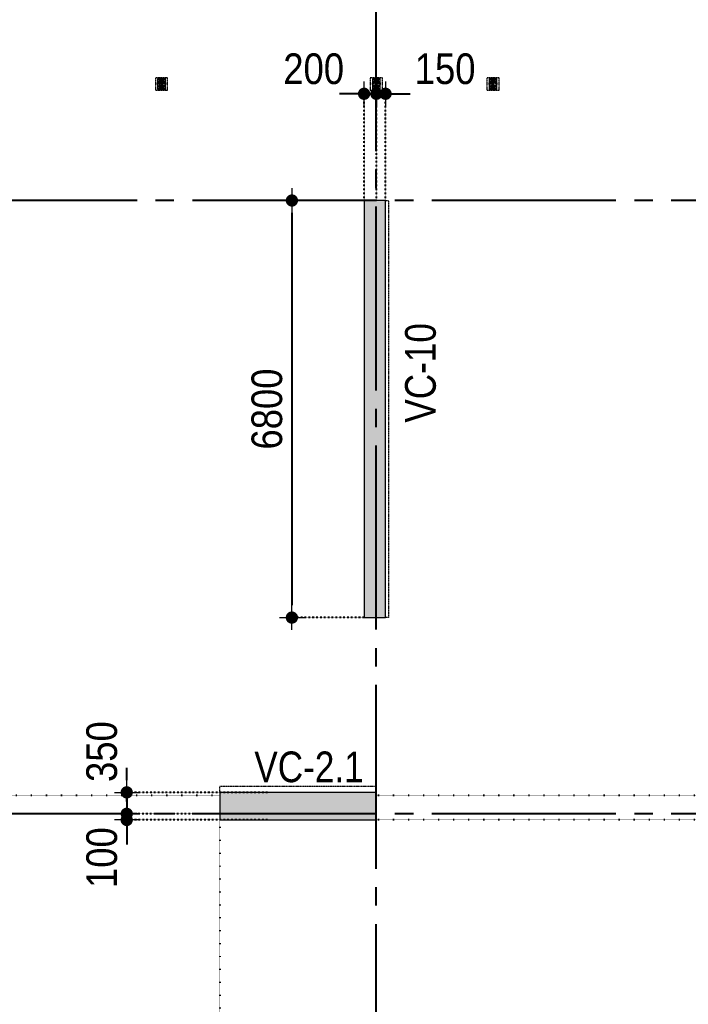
# Model space of a CAD drawing. Header units: millimetres. Extents: x -3973692 to -2843767, y 592734 to 838475.
# Drawn here: x -3467004 to -3456114, y 645725 to 661779 of the extents above; entities that cross this region are included whole.
import ezdxf
from ezdxf.enums import TextEntityAlignment as Align

# ---------------------------------------------------------------- set-up
doc = ezdxf.new("R2010")
doc.units = ezdxf.units.MM
doc.header["$MEASUREMENT"] = 0
doc.header["$PDMODE"] = 3
doc.header["$PDSIZE"] = -20
for name, pattern in [('CHG_XX_Cot_Tang 1$0$CENTER', [20.2, 12.7, -2.5, 2.5, -2.5]), ('CHG_XX_Cot_Tang 1$0$CENTER2', [28.575, 19.05, -3.175, 3.175, -3.175]), ('CHG_XX_Cot_Tang 1$0$MB_Luoi truc$0$HTT Hidden 21', [3, 2, -1]), ('CHG_XX_Luoi truc$0$MB_Luoi truc$0$Center101', [13, 10, -1, 1, -1]), ('DIVIDE2', [15.875, 6.35, -3.175, 0, -3.175, 0, -3.175]), ('DOT2', [0.125, 0, -0.125]), ('HIDDEN5', [2.8375, 1.25, -1.5875])]:
    doc.linetypes.add(name, pattern=pattern)
doc.layers.get('0').update_dxf_attribs({"lineweight": 9})
doc.layers.get('Defpoints').update_dxf_attribs({"color": 10, "lineweight": 0})
for name, color, linetype, lineweight in [("'S_General_Dim_1", 1, 'Continuous', 18), ("'S_General_Divide_3 Intermediate", 3, 'DIVIDE2', 40), ("CHG_XX_Cot_Tang 1$0$'S_Steel_Cont_2 Normal", 2, 'Continuous', 25), ("CHG_XX_Cot_Tang 1$0$'S_Steel_Cont_2 Normal_Plate", 150, 'Continuous', 15), ('CHG_XX_Cot_Tang 1$0$Cot thep', 51, 'Continuous', 15), ('CHG_XX_Cot_Tang 1$0$Net thay Tuong', 3, 'Continuous', 20), ('CHG_XX_Cot_Tang 1$0$NS-Pier', 150, 'Continuous', 9), ('CHG_XX_Cot_Tang 1$0$NS-Pier @ 1', 150, 'Continuous', 9), ('CHG_XX_Cot_Tang 1$0$NS-Pier @ 100', 150, 'Continuous', 9), ('CHG_XX_Cot_Tang 1$0$NS-Pier @ 150 VP1', 150, 'Continuous', 9), ('CHG_XX_Cot_Tang 1$0$NS-Pier @ 150 VP2', 150, 'Continuous', 9), ('CHG_XX_Cot_Tang 1$0$NS-Pier @ 150 VP3', 150, 'Continuous', 9), ('CHG_XX_Cot_Tang 1$0$NS-Pier @ 150 VP4', 150, 'Continuous', 9), ('CHG_XX_Cot_Tang 1$0$NS-Pier @ 150 VP5', 150, 'Continuous', 9), ('CHG_XX_Cot_Tang 1$0$NS-Pier @ 150 VP6', 150, 'Continuous', 9), ('CHG_XX_Cot_Tang 1$0$NS-Pier @ 150 VP7', 150, 'Continuous', 9), ('CHG_XX_Cot_Tang 1$0$NS-Pier @ 150 VP8', 150, 'Continuous', 9), ('CHG_XX_Cot_Tang 1$0$NS-Pier @ 150 VP9', 150, 'Continuous', 9), ('CHG_XX_Cot_Tang 1$0$NS-Pier @ 150 VPModel', 150, 'Continuous', 9), ('CHG_XX_Cot_Tang 1$0$NS-Pier @ 200 VP11', 150, 'Continuous', 9), ('CHG_XX_Cot_Tang 1$0$NS-Pier @ 200 VP12', 150, 'Continuous', 9), ('CHG_XX_Cot_Tang 1$0$NS-Pier @ 200 VP13', 150, 'Continuous', 9), ('CHG_XX_Cot_Tang 1$0$NS-Pier @ 200 VP14', 150, 'Continuous', 9), ('CHG_XX_Cot_Tang 1$0$NS-Pier @ 200 VP15', 150, 'Continuous', 9), ('CHG_XX_Cot_Tang 1$0$NS-Pier @ 200 VP16', 150, 'Continuous', 9), ('CHG_XX_Cot_Tang 1$0$NS-Pier @ 200 VP17', 150, 'Continuous', 9), ('CHG_XX_Cot_Tang 1$0$NS-Pier @ 200 VP18', 150, 'Continuous', 9), ('CHG_XX_Cot_Tang 1$0$NS-Pier @ 200 VP19', 150, 'Continuous', 9), ('CHG_XX_Cot_Tang 1$0$NS-Pier @ 200 VP21', 150, 'Continuous', 9), ('CHG_XX_Cot_Tang 1$0$NS-Pier @ 200 VP22', 150, 'Continuous', 9), ('CHG_XX_Cot_Tang 1$0$NS-Pier @ 200 VP23', 150, 'Continuous', 9), ('CHG_XX_Cot_Tang 1$0$NS-Pier @ 200 VP24', 150, 'Continuous', 9), ('CHG_XX_Cot_Tang 1$0$NS-Pier @ 200 VP25', 150, 'Continuous', 9), ('CHG_XX_Cot_Tang 1$0$NS-Pier @ 200 VP26', 150, 'Continuous', 9), ('CHG_XX_Cot_Tang 1$0$NS-Pier @ 200 VP27', 150, 'Continuous', 9), ('CHG_XX_Cot_Tang 1$0$NS-Pier @ 200 VP28', 150, 'Continuous', 9), ('CHG_XX_Cot_Tang 1$0$NS-Pier @ 200 VP30', 150, 'Continuous', 9), ('CHG_XX_Cot_Tang 1$0$NS-Pier @ 200 VP31', 150, 'Continuous', 9), ('CHG_XX_Cot_Tang 1$0$NS-Pier @ 200 VP32', 150, 'Continuous', 9), ('CHG_XX_Cot_Tang 1$0$NS-Pier @ 200 VP33', 150, 'Continuous', 9), ('CHG_XX_Cot_Tang 1$0$NS-Pier @ 200 VP34', 150, 'Continuous', 9), ('CHG_XX_Cot_Tang 1$0$NS-Pier @ 200 VP35', 150, 'Continuous', 9), ('CHG_XX_Cot_Tang 1$0$NS-Pier @ 200 VP36', 150, 'Continuous', 9), ('CHG_XX_Cot_Tang 1$0$NS-Pier @ 200 VP37', 150, 'Continuous', 9), ('CHG_XX_Cot_Tang 1$0$NS-Pier @ 200 VPModel', 150, 'Continuous', 9), ('CHG_XX_Cot_Tang 1$0$NS-Pier @ 350 VP10', 150, 'Continuous', 9), ('CHG_XX_Cot_Tang 1$0$NS-Pier @ 350 VP20', 150, 'Continuous', 9), ('CHG_XX_Cot_Tang 1$0$NS-Pier @ 350 VP29', 150, 'Continuous', 9), ('CHG_XX_Cot_Tang 1$0$NS-Pier @ 350 VPModel', 150, 'Continuous', 9), ('TEXT', 7, 'Continuous', 15)]:
    doc.layers.add(name, color=color, linetype=linetype, lineweight=lineweight)
for name, color, linetype in [("CHG_XX_Cot_Tang 1$0$'S_Concrete_Center_1", 8, 'CHG_XX_Cot_Tang 1$0$CENTER2'), ("CHG_XX_Cot_Tang 1$0$'S_Steel_ Bold", 8, 'Continuous'), ('CHG_XX_Cot_Tang 1$0$mb_cot tang 1-3$0$Concrete Line', 6, 'Continuous'), ('CHG_XX_Luoi truc$0$Grid', 34, 'Continuous'), ('CHG_XX_Luoi truc$0$Grid Line', 251, 'CHG_XX_Luoi truc$0$MB_Luoi truc$0$Center101'), ('dim', 1, 'Continuous')]:
    doc.layers.add(name, color=color, linetype=linetype)
doc.styles.add('arial', font='arial.ttf', dxfattribs={"width": 0.85})
doc.styles.add('CHG_XX_Luoi truc$0$MB_Luoi truc$0$Grid A-F$0$VNI-HelveCB', font='')
doc.styles.add('TTP-HelCon', font='')
doc.styles.get('CHG_XX_Luoi truc$0$MB_Luoi truc$0$Grid A-F$0$VNI-HelveCB').set_extended_font_data('VNI-Helve-Condense', bold=True)
doc.styles.get('TTP-HelCon').set_extended_font_data('VNI-Helve-Condense')
doc.dimstyles.new('200', dxfattribs={"dimscale": 200, "dimtxt": 2.5, "dimasz": 1, "dimexe": 0, "dimexo": 0, "dimgap": 0.75, "dimtad": 1, "dimdec": 0, "dimrnd": 10, "dimzin": 9, "dimdsep": 46, "dimtxsty": 'arial', "dimblk1": 'DIMDOT', "dimblk2": 'DIMDOT', "dimsah": 1, "dimcen": 2, "dimdle": 3, "dimclre": 8, "dimclrt": 2, "dimadec": 0, "dimazin": 0, "dimtfac": 1, "dimtdec": 0, "dimtix": 1, "dimtmove": 2, "dimatfit": 3, "dimldrblk": 'DIMPIJL', "dimfxl": 1, "dimtvp": 1.8, "dimtolj": 1, "dimtzin": 0, "dimarcsym": 0})

# ---------------------------------------------------------------- blocks, each defined once
blk = doc.blocks.new('CHG_XX_Cot_Tang 1$0$300x6800')
at = {"layer": 'CHG_XX_Cot_Tang 1$0$NS-Pier', "true_color": 0xf26722}
h = blk.add_hatch(color=30, dxfattribs=at)
h.dxf.hatch_style = 1
h.paths.add_polyline_path([(350, 0), (0, 0), (0, -6800), (350, -6800)])
at = {"layer": 'CHG_XX_Cot_Tang 1$0$NS-Pier'}
blk.add_lwpolyline([(350, 0), (0, 0), (0, -6800), (350, -6800)], close=True, dxfattribs=at)
at = {"layer": 'CHG_XX_Cot_Tang 1$0$NS-Pier', "color": 9, "linetype": 'CHG_XX_Cot_Tang 1$0$MB_Luoi truc$0$HTT Hidden 21'}
blk.add_lwpolyline([(350, 0), (400, 0), (400, -6800), (350, -6800)], dxfattribs=at)
blk = doc.blocks.new('*U2973')
at = {"layer": "CHG_XX_Cot_Tang 1$0$'S_Steel_ Bold", "linetype": 'CHG_XX_Cot_Tang 1$0$CENTER', "ltscale": 0.05}
for p, q in [((-13, 0), (13, 0)), ((0, 13), (0, -13))]:
    blk.add_line(p, q, dxfattribs=at)
at = {"layer": "CHG_XX_Cot_Tang 1$0$'S_Steel_ Bold", "color": 1}
blk.add_circle((0, 0), 7, dxfattribs=at)
blk = doc.blocks.new('CHG_XX_Cot_Tang 1$0$A$C42BB3C5E')
at = {"color": 8, "linetype": 'CHG_XX_Cot_Tang 1$0$MB_Luoi truc$0$HTT Hidden 21'}
blk.add_lwpolyline([(-75, -113), (125, -113), (125, 87), (-75, 87)], close=True, dxfattribs=at)
at = {"layer": "CHG_XX_Cot_Tang 1$0$'S_Concrete_Center_1"}
for p, q in [((25, 63), (25, -88)), ((125, -13), (-83, -13))]:
    blk.add_line(p, q, dxfattribs=at)
at = {"layer": "CHG_XX_Cot_Tang 1$0$'S_Steel_Cont_2 Normal"}
blk.add_lwpolyline([(-37, -15, 0.414214), (-43, -21), (-43, -50), (-50, -50), (-50, 25), (-43, 25), (-43, -4, 0.414214), (-37, -10), (87, -10, 0.414214), (93, -4), (93, 25), (100, 25), (100, -50), (93, -50), (93, -21, 0.414214), (87, -15)], format="xyb", close=True, dxfattribs=at)
at = {"layer": "CHG_XX_Cot_Tang 1$0$'S_Steel_Cont_2 Normal_Plate"}
blk.add_lwpolyline([(115, 45), (115, -70), (-65, -70), (-65, 45)], close=True, dxfattribs=at)
at = {"layer": "CHG_XX_Cot_Tang 1$0$'S_Steel_ Bold"}
for p in [(-10, 20), (60, 20)]:
    blk.add_blockref('*U2973', p, dxfattribs=at)
at = {"layer": "CHG_XX_Cot_Tang 1$0$'S_Steel_ Bold", "xscale": -1, "rotation": 180}
for p in [(-10, -45), (60, -45)]:
    blk.add_blockref('*U2973', p, dxfattribs=at)
blk = doc.blocks.new('CHG_XX_Cot_Tang 1$0$net pergola')
at = {"layer": 'CHG_XX_Cot_Tang 1$0$Net thay Tuong', "rotation": 270}
for p in [(49395, -725), (52894, -725), (54795, -725)]:
    blk.add_blockref('CHG_XX_Cot_Tang 1$0$A$C42BB3C5E', p, dxfattribs=at)
blk = doc.blocks.new('*U3262')
at = {"layer": 'CHG_XX_Cot_Tang 1$0$NS-Pier @ 1'}
h = blk.add_hatch(color=256, dxfattribs=at)
h.dxf.hatch_style = 1
h.paths.add_polyline_path([(0, 0), (-450, 0), (-450, -2550), (0, -2550)])
at = {"layer": 'CHG_XX_Cot_Tang 1$0$NS-Pier @ 100'}
h = blk.add_hatch(color=256, dxfattribs=at)
h.dxf.hatch_style = 1
h.paths.add_polyline_path([(0, 0), (-450, 0), (-450, -2550), (0, -2550)])
at = {"layer": 'CHG_XX_Cot_Tang 1$0$NS-Pier @ 150 VP1'}
h = blk.add_hatch(color=256, dxfattribs=at)
h.dxf.hatch_style = 1
h.paths.add_polyline_path([(0, 0), (-450, 0), (-450, -2550), (0, -2550)])
at = {"layer": 'CHG_XX_Cot_Tang 1$0$NS-Pier @ 150 VP2'}
h = blk.add_hatch(color=256, dxfattribs=at)
h.dxf.hatch_style = 1
h.paths.add_polyline_path([(0, 0), (-450, 0), (-450, -2550), (0, -2550)])
at = {"layer": 'CHG_XX_Cot_Tang 1$0$NS-Pier @ 150 VP3'}
h = blk.add_hatch(color=256, dxfattribs=at)
h.dxf.hatch_style = 1
h.paths.add_polyline_path([(0, 0), (-450, 0), (-450, -2550), (0, -2550)])
at = {"layer": 'CHG_XX_Cot_Tang 1$0$NS-Pier @ 150 VP4'}
h = blk.add_hatch(color=256, dxfattribs=at)
h.dxf.hatch_style = 1
h.paths.add_polyline_path([(0, 0), (-450, 0), (-450, -2550), (0, -2550)])
at = {"layer": 'CHG_XX_Cot_Tang 1$0$NS-Pier @ 150 VP5'}
h = blk.add_hatch(color=256, dxfattribs=at)
h.dxf.hatch_style = 1
h.paths.add_polyline_path([(0, 0), (-450, 0), (-450, -2550), (0, -2550)])
at = {"layer": 'CHG_XX_Cot_Tang 1$0$NS-Pier @ 150 VP6'}
h = blk.add_hatch(color=256, dxfattribs=at)
h.dxf.hatch_style = 1
h.paths.add_polyline_path([(0, 0), (-450, 0), (-450, -2550), (0, -2550)])
at = {"layer": 'CHG_XX_Cot_Tang 1$0$NS-Pier @ 150 VP7'}
h = blk.add_hatch(color=256, dxfattribs=at)
h.dxf.hatch_style = 1
h.paths.add_polyline_path([(0, 0), (-450, 0), (-450, -2550), (0, -2550)])
at = {"layer": 'CHG_XX_Cot_Tang 1$0$NS-Pier @ 150 VP8'}
h = blk.add_hatch(color=256, dxfattribs=at)
h.dxf.hatch_style = 1
h.paths.add_polyline_path([(0, 0), (-450, 0), (-450, -2550), (0, -2550)])
at = {"layer": 'CHG_XX_Cot_Tang 1$0$NS-Pier @ 150 VP9'}
h = blk.add_hatch(color=256, dxfattribs=at)
h.dxf.hatch_style = 1
h.paths.add_polyline_path([(0, 0), (-450, 0), (-450, -2550), (0, -2550)])
at = {"layer": 'CHG_XX_Cot_Tang 1$0$NS-Pier @ 150 VPModel'}
h = blk.add_hatch(color=256, dxfattribs=at)
h.dxf.hatch_style = 1
h.paths.add_polyline_path([(0, 0), (-450, 0), (-450, -2550), (0, -2550)])
at = {"layer": 'CHG_XX_Cot_Tang 1$0$NS-Pier @ 200 VP11'}
h = blk.add_hatch(color=256, dxfattribs=at)
h.dxf.hatch_style = 1
h.paths.add_polyline_path([(0, 0), (-450, 0), (-450, -2550), (0, -2550)])
at = {"layer": 'CHG_XX_Cot_Tang 1$0$NS-Pier @ 200 VP12'}
h = blk.add_hatch(color=256, dxfattribs=at)
h.dxf.hatch_style = 1
h.paths.add_polyline_path([(0, 0), (-450, 0), (-450, -2550), (0, -2550)])
at = {"layer": 'CHG_XX_Cot_Tang 1$0$NS-Pier @ 200 VP13'}
h = blk.add_hatch(color=256, dxfattribs=at)
h.dxf.hatch_style = 1
h.paths.add_polyline_path([(0, 0), (-450, 0), (-450, -2550), (0, -2550)])
at = {"layer": 'CHG_XX_Cot_Tang 1$0$NS-Pier @ 200 VP14'}
h = blk.add_hatch(color=256, dxfattribs=at)
h.dxf.hatch_style = 1
h.paths.add_polyline_path([(0, 0), (-450, 0), (-450, -2550), (0, -2550)])
at = {"layer": 'CHG_XX_Cot_Tang 1$0$NS-Pier @ 200 VP15'}
h = blk.add_hatch(color=256, dxfattribs=at)
h.dxf.hatch_style = 1
h.paths.add_polyline_path([(0, 0), (-450, 0), (-450, -2550), (0, -2550)])
at = {"layer": 'CHG_XX_Cot_Tang 1$0$NS-Pier @ 200 VP16'}
h = blk.add_hatch(color=256, dxfattribs=at)
h.dxf.hatch_style = 1
h.paths.add_polyline_path([(0, 0), (-450, 0), (-450, -2550), (0, -2550)])
at = {"layer": 'CHG_XX_Cot_Tang 1$0$NS-Pier @ 200 VP17'}
h = blk.add_hatch(color=256, dxfattribs=at)
h.dxf.hatch_style = 1
h.paths.add_polyline_path([(0, 0), (-450, 0), (-450, -2550), (0, -2550)])
at = {"layer": 'CHG_XX_Cot_Tang 1$0$NS-Pier @ 200 VP18'}
h = blk.add_hatch(color=256, dxfattribs=at)
h.dxf.hatch_style = 1
h.paths.add_polyline_path([(0, 0), (-450, 0), (-450, -2550), (0, -2550)])
at = {"layer": 'CHG_XX_Cot_Tang 1$0$NS-Pier @ 200 VP19'}
h = blk.add_hatch(color=256, dxfattribs=at)
h.dxf.hatch_style = 1
h.paths.add_polyline_path([(0, 0), (-450, 0), (-450, -2550), (0, -2550)])
at = {"layer": 'CHG_XX_Cot_Tang 1$0$NS-Pier @ 200 VP21'}
h = blk.add_hatch(color=256, dxfattribs=at)
h.dxf.hatch_style = 1
h.paths.add_polyline_path([(0, 0), (-450, 0), (-450, -2550), (0, -2550)])
at = {"layer": 'CHG_XX_Cot_Tang 1$0$NS-Pier @ 200 VP22'}
h = blk.add_hatch(color=256, dxfattribs=at)
h.dxf.hatch_style = 1
h.paths.add_polyline_path([(0, 0), (-450, 0), (-450, -2550), (0, -2550)])
at = {"layer": 'CHG_XX_Cot_Tang 1$0$NS-Pier @ 200 VP23'}
h = blk.add_hatch(color=256, dxfattribs=at)
h.dxf.hatch_style = 1
h.paths.add_polyline_path([(0, 0), (-450, 0), (-450, -2550), (0, -2550)])
at = {"layer": 'CHG_XX_Cot_Tang 1$0$NS-Pier @ 200 VP24'}
h = blk.add_hatch(color=256, dxfattribs=at)
h.dxf.hatch_style = 1
h.paths.add_polyline_path([(0, 0), (-450, 0), (-450, -2550), (0, -2550)])
at = {"layer": 'CHG_XX_Cot_Tang 1$0$NS-Pier @ 200 VP25'}
h = blk.add_hatch(color=256, dxfattribs=at)
h.dxf.hatch_style = 1
h.paths.add_polyline_path([(0, 0), (-450, 0), (-450, -2550), (0, -2550)])
at = {"layer": 'CHG_XX_Cot_Tang 1$0$NS-Pier @ 200 VP26'}
h = blk.add_hatch(color=256, dxfattribs=at)
h.dxf.hatch_style = 1
h.paths.add_polyline_path([(0, 0), (-450, 0), (-450, -2550), (0, -2550)])
at = {"layer": 'CHG_XX_Cot_Tang 1$0$NS-Pier @ 200 VP27'}
h = blk.add_hatch(color=256, dxfattribs=at)
h.dxf.hatch_style = 1
h.paths.add_polyline_path([(0, 0), (-450, 0), (-450, -2550), (0, -2550)])
at = {"layer": 'CHG_XX_Cot_Tang 1$0$NS-Pier @ 200 VP28'}
h = blk.add_hatch(color=256, dxfattribs=at)
h.dxf.hatch_style = 1
h.paths.add_polyline_path([(0, 0), (-450, 0), (-450, -2550), (0, -2550)])
at = {"layer": 'CHG_XX_Cot_Tang 1$0$NS-Pier @ 200 VP30'}
h = blk.add_hatch(color=256, dxfattribs=at)
h.dxf.hatch_style = 1
h.paths.add_polyline_path([(0, 0), (-450, 0), (-450, -2550), (0, -2550)])
at = {"layer": 'CHG_XX_Cot_Tang 1$0$NS-Pier @ 200 VP31'}
h = blk.add_hatch(color=256, dxfattribs=at)
h.dxf.hatch_style = 1
h.paths.add_polyline_path([(0, 0), (-450, 0), (-450, -2550), (0, -2550)])
at = {"layer": 'CHG_XX_Cot_Tang 1$0$NS-Pier @ 200 VP32'}
h = blk.add_hatch(color=256, dxfattribs=at)
h.dxf.hatch_style = 1
h.paths.add_polyline_path([(0, 0), (-450, 0), (-450, -2550), (0, -2550)])
at = {"layer": 'CHG_XX_Cot_Tang 1$0$NS-Pier @ 200 VP33'}
h = blk.add_hatch(color=256, dxfattribs=at)
h.dxf.hatch_style = 1
h.paths.add_polyline_path([(0, 0), (-450, 0), (-450, -2550), (0, -2550)])
at = {"layer": 'CHG_XX_Cot_Tang 1$0$NS-Pier @ 200 VP34'}
h = blk.add_hatch(color=256, dxfattribs=at)
h.dxf.hatch_style = 1
h.paths.add_polyline_path([(0, 0), (-450, 0), (-450, -2550), (0, -2550)])
at = {"layer": 'CHG_XX_Cot_Tang 1$0$NS-Pier @ 200 VP35'}
h = blk.add_hatch(color=256, dxfattribs=at)
h.dxf.hatch_style = 1
h.paths.add_polyline_path([(0, 0), (-450, 0), (-450, -2550), (0, -2550)])
at = {"layer": 'CHG_XX_Cot_Tang 1$0$NS-Pier @ 200 VP36'}
h = blk.add_hatch(color=256, dxfattribs=at)
h.dxf.hatch_style = 1
h.paths.add_polyline_path([(0, 0), (-450, 0), (-450, -2550), (0, -2550)])
at = {"layer": 'CHG_XX_Cot_Tang 1$0$NS-Pier @ 200 VP37'}
h = blk.add_hatch(color=256, dxfattribs=at)
h.dxf.hatch_style = 1
h.paths.add_polyline_path([(0, 0), (-450, 0), (-450, -2550), (0, -2550)])
at = {"layer": 'CHG_XX_Cot_Tang 1$0$NS-Pier @ 200 VPModel'}
h = blk.add_hatch(color=256, dxfattribs=at)
h.dxf.hatch_style = 1
h.paths.add_polyline_path([(0, 0), (-450, 0), (-450, -2550), (0, -2550)])
at = {"layer": 'CHG_XX_Cot_Tang 1$0$NS-Pier @ 350 VP10'}
h = blk.add_hatch(color=256, dxfattribs=at)
h.dxf.hatch_style = 1
h.paths.add_polyline_path([(0, 0), (-450, 0), (-450, -2550), (0, -2550)])
at = {"layer": 'CHG_XX_Cot_Tang 1$0$NS-Pier @ 350 VP20'}
h = blk.add_hatch(color=256, dxfattribs=at)
h.dxf.hatch_style = 1
h.paths.add_polyline_path([(0, 0), (-450, 0), (-450, -2550), (0, -2550)])
at = {"layer": 'CHG_XX_Cot_Tang 1$0$NS-Pier @ 350 VP29'}
h = blk.add_hatch(color=256, dxfattribs=at)
h.dxf.hatch_style = 1
h.paths.add_polyline_path([(0, 0), (-450, 0), (-450, -2550), (0, -2550)])
at = {"layer": 'CHG_XX_Cot_Tang 1$0$NS-Pier @ 350 VPModel'}
h = blk.add_hatch(color=256, dxfattribs=at)
h.dxf.hatch_style = 1
h.paths.add_polyline_path([(0, 0), (-450, 0), (-450, -2550), (0, -2550)])
blk = doc.blocks.new('CHG_XX_Cot_Tang 1$0$C550x2550')
at = {"layer": 'CHG_XX_Cot_Tang 1$0$NS-Pier', "color": 9, "linetype": 'CHG_XX_Cot_Tang 1$0$MB_Luoi truc$0$HTT Hidden 21'}
blk.add_lwpolyline([(-450, 0), (-550, 0), (-550, -2550), (-450, -2550)], dxfattribs=at)
at = {"layer": 'CHG_XX_Cot_Tang 1$0$NS-Pier'}
blk.add_lwpolyline([(0, -2550), (-450, -2550), (-450, 0), (0, 0)], close=True, dxfattribs=at)
blk.add_blockref('*U3262', (0, 0), dxfattribs=at)
blk = doc.blocks.new('*U2841')
at = {"layer": 'CHG_XX_Luoi truc$0$Grid Line'}
blk.add_line((0, 0), (0, 608), dxfattribs=at)
at = {"layer": 'CHG_XX_Luoi truc$0$Grid', "lineweight": -2, "style": 'CHG_XX_Luoi truc$0$MB_Luoi truc$0$Grid A-F$0$VNI-HelveCB'}
for tag, p in [('GRIDSUB', (0, 617)), ('GRID', (0, -9))]:
    blk.add_attdef(tag, text='', height=5, dxfattribs=at).set_placement(p, align=Align.MIDDLE)
blk = doc.blocks.new('*U2843')
at = {"layer": 'CHG_XX_Luoi truc$0$Grid Line'}
blk.add_line((0, 0), (0, 438), dxfattribs=at)
at = {"layer": 'CHG_XX_Luoi truc$0$Grid', "lineweight": -2, "style": 'CHG_XX_Luoi truc$0$MB_Luoi truc$0$Grid A-F$0$VNI-HelveCB'}
for tag, p in [('GRIDSUB', (0, 447)), ('GRID', (0, -9))]:
    blk.add_attdef(tag, text='', height=5, dxfattribs=at).set_placement(p, align=Align.MIDDLE)
blk = doc.blocks.new('CHG_XX_Luoi truc')
at = {"layer": 'CHG_XX_Luoi truc$0$Grid', "xscale": 300, "yscale": 300, "zscale": 300}
blk.add_blockref('*U2841', (87300, -12747), dxfattribs=at)
at = {"layer": 'CHG_XX_Luoi truc$0$Grid', "xscale": 300.0000000000013, "yscale": 300.0000000000013, "zscale": 300.0000000000013, "rotation": 90}
for p in [(110703, 48850), (110703, 38850)]:
    blk.add_blockref('*U2843', p, dxfattribs=at)
blk = doc.blocks.new('CHG_XX_Cot_Tang 1')
at = {"layer": 'CHG_XX_Cot_Tang 1$0$Cot thep'}
blk.add_blockref('CHG_XX_Cot_Tang 1$0$net pergola', (34418.2, 51500), dxfattribs=at)
at = {"layer": 'CHG_XX_Cot_Tang 1$0$mb_cot tang 1-3$0$Concrete Line'}
blk.add_blockref('CHG_XX_Cot_Tang 1$0$300x6800', (87100, 48850), dxfattribs=at)
at = {"layer": 'CHG_XX_Cot_Tang 1$0$NS-Pier'}
blk.add_blockref('CHG_XX_Luoi truc', (0, 0), dxfattribs=at)
at = {"layer": 'Defpoints', "color": 8, "linetype": 'CHG_XX_Cot_Tang 1$0$MB_Luoi truc$0$HTT Hidden 21', "xscale": -1, "rotation": 90}
blk.add_blockref('CHG_XX_Cot_Tang 1$0$C550x2550', (84750, 38750), dxfattribs=at)
blk = doc.blocks.new('DIMDOT')
for p, q in [((0, -1), (0, 1)), ((1, 0), (-1, 0))]:
    blk.add_line(p, q)
at = {"const_width": 0.5}
blk.add_lwpolyline([(-0.25, 0, 1), (0.25, 0, 1)], format="xyb", close=True, dxfattribs=at)
blk = doc.blocks.new('*D259')
at = {"layer": "'S_General_Dim_1", "color": 0, "lineweight": -2, "transparency": 16777216}
for p, q in [((-3461595, 660571), (-3461795, 660571)), ((-3461395, 660571), (-3461195, 660571)), ((-3460995, 660571), (-3460795, 660571))]:
    blk.add_line(p, q, dxfattribs=at)
at = {"layer": "'S_General_Dim_1", "color": 8, "linetype": 'HIDDEN5', "lineweight": -2, "transparency": 16777216}
for p, q in [((-3461395, 658831), (-3461395, 660571)), ((-3461195, 658831), (-3461195, 660571))]:
    blk.add_line(p, q, dxfattribs=at)
at = {"layer": 'Defpoints', "color": 0, "transparency": 16777216}
for p in [(-3461195, 660571), (-3461395, 658831), (-3461195, 658831)]:
    blk.add_point(p, dxfattribs=at)
at = {"layer": "'S_General_Dim_1", "color": 0, "lineweight": -2, "transparency": 16777216, "xscale": 200, "yscale": 200, "zscale": 200}
blk.add_blockref('DIMDOT', (-3461395, 660571), dxfattribs=at)
at = {"layer": "'S_General_Dim_1", "color": 0, "lineweight": -2, "transparency": 16777216, "xscale": 200, "yscale": 200, "zscale": 200, "rotation": 180}
blk.add_blockref('DIMDOT', (-3461195, 660571), dxfattribs=at)
at = {"layer": "'S_General_Dim_1", "color": 2, "transparency": 16777216, "insert": (-3462216, 660976), "char_height": 500, "attachment_point": 5, "style": 'arial'}
blk.add_mtext('\\A1;200', dxfattribs=at)
blk = doc.blocks.new('DIMPIJL')
at = {"linetype": 'ByBlock'}
blk.add_solid([(-2.5, 0.417), (-2.5, -0.417), (0, 0)], dxfattribs=at)
blk = doc.blocks.new('*D260')
at = {"layer": "'S_General_Dim_1", "color": 0, "lineweight": -2, "transparency": 16777216}
for p, q in [((-3461395, 660571), (-3461595, 660571)), ((-3461195, 660571), (-3461045, 660571)), ((-3460845, 660571), (-3460645, 660571))]:
    blk.add_line(p, q, dxfattribs=at)
at = {"layer": "'S_General_Dim_1", "color": 8, "linetype": 'HIDDEN5', "lineweight": -2, "transparency": 16777216}
for p, q in [((-3461195, 658831), (-3461195, 660571)), ((-3461045, 658831), (-3461045, 660571))]:
    blk.add_line(p, q, dxfattribs=at)
at = {"layer": 'Defpoints', "color": 0, "transparency": 16777216}
for p in [(-3461045, 660571), (-3461195, 658831), (-3461045, 658831)]:
    blk.add_point(p, dxfattribs=at)
at = {"layer": "'S_General_Dim_1", "color": 0, "lineweight": -2, "transparency": 16777216, "xscale": 200, "yscale": 200, "zscale": 200}
blk.add_blockref('DIMDOT', (-3461195, 660571), dxfattribs=at)
at = {"layer": "'S_General_Dim_1", "color": 0, "lineweight": -2, "transparency": 16777216, "xscale": 200, "yscale": 200, "zscale": 200, "rotation": 180}
blk.add_blockref('DIMDOT', (-3461045, 660571), dxfattribs=at)
at = {"layer": "'S_General_Dim_1", "color": 2, "transparency": 16777216, "insert": (-3460075, 660976), "char_height": 500, "attachment_point": 5, "style": 'arial'}
blk.add_mtext('\\A1;150', dxfattribs=at)
blk = doc.blocks.new('*D261')
at = {"layer": "'S_General_Dim_1", "color": 8, "linetype": 'HIDDEN5', "lineweight": -2, "transparency": 16777216}
for p, q in [((-3461395, 658831), (-3462571, 658831)), ((-3461395, 652031), (-3462571, 652031))]:
    blk.add_line(p, q, dxfattribs=at)
at = {"layer": "'S_General_Dim_1", "color": 0, "lineweight": -2, "transparency": 16777216}
blk.add_line((-3462571, 658631), (-3462571, 652231), dxfattribs=at)
at = {"layer": 'Defpoints', "color": 0, "transparency": 16777216}
for p in [(-3461395, 658831), (-3462571, 652031), (-3461395, 652031)]:
    blk.add_point(p, dxfattribs=at)
at = {"layer": "'S_General_Dim_1", "color": 0, "lineweight": -2, "transparency": 16777216, "xscale": 200, "yscale": 200, "zscale": 200}
for p, rotation in [((-3462571, 658831), 90), ((-3462571, 652031), 270)]:
    blk.add_blockref('DIMDOT', p, dxfattribs=dict(at, rotation=rotation))
at = {"layer": "'S_General_Dim_1", "color": 2, "transparency": 16777216, "insert": (-3462976, 655431), "char_height": 500, "attachment_point": 5, "rotation": 90, "style": 'arial'}
blk.add_mtext('\\A1;6800', dxfattribs=at)
blk = doc.blocks.new('c')
at = {"layer": 'TEXT', "color": 3, "style": 'TTP-HelCon'}
blk.add_text('VC-10', height=500, rotation=90, dxfattribs=at).set_placement((-11282, 45228))
blk.add_text('VC-2.1', height=500, dxfattribs=at).set_placement((-14238, 39366))
blk = doc.blocks.new('*D2669')
at = {"layer": "'S_General_Dim_1", "color": 0, "lineweight": -2, "transparency": 16777216}
for p, q in [((-3465261, 649031), (-3465261, 649231)), ((-3465261, 648831), (-3465261, 648731)), ((-3465261, 648531), (-3465261, 648331))]:
    blk.add_line(p, q, dxfattribs=at)
at = {"layer": "'S_General_Dim_1", "color": 8, "linetype": 'HIDDEN5', "lineweight": -2, "transparency": 16777216}
for p, q in [((-3463747, 648831), (-3465261, 648831)), ((-3462947, 648731), (-3465261, 648731))]:
    blk.add_line(p, q, dxfattribs=at)
at = {"layer": 'Defpoints', "color": 0, "transparency": 16777216}
for p in [(-3463747, 648831), (-3465261, 648731), (-3462947, 648731)]:
    blk.add_point(p, dxfattribs=at)
at = {"layer": "'S_General_Dim_1", "color": 0, "lineweight": -2, "transparency": 16777216, "xscale": 200, "yscale": 200, "zscale": 200}
for p, rotation in [((-3465261, 648831), 270), ((-3465261, 648731), 90)]:
    blk.add_blockref('DIMDOT', p, dxfattribs=dict(at, rotation=rotation))
at = {"layer": "'S_General_Dim_1", "color": 2, "transparency": 16777216, "insert": (-3465666, 648117), "char_height": 500, "attachment_point": 5, "rotation": 90, "style": 'arial'}
blk.add_mtext('\\A1;100', dxfattribs=at)
blk = doc.blocks.new('*D2670')
at = {"layer": "'S_General_Dim_1", "color": 0, "lineweight": -2, "transparency": 16777216}
for p, q in [((-3465261, 649381), (-3465261, 649581)), ((-3465261, 649181), (-3465261, 648831)), ((-3465261, 648631), (-3465261, 648431))]:
    blk.add_line(p, q, dxfattribs=at)
at = {"layer": "'S_General_Dim_1", "color": 8, "linetype": 'HIDDEN5', "lineweight": -2, "transparency": 16777216}
for p, q in [((-3462947, 649181), (-3465261, 649181)), ((-3463747, 648831), (-3465261, 648831))]:
    blk.add_line(p, q, dxfattribs=at)
at = {"layer": 'Defpoints', "color": 0, "transparency": 16777216}
for p in [(-3462947, 649181), (-3465261, 648831), (-3463747, 648831)]:
    blk.add_point(p, dxfattribs=at)
at = {"layer": "'S_General_Dim_1", "color": 0, "lineweight": -2, "transparency": 16777216, "xscale": 200, "yscale": 200, "zscale": 200}
for p, rotation in [((-3465261, 649181), 270), ((-3465261, 648831), 90)]:
    blk.add_blockref('DIMDOT', p, dxfattribs=dict(at, rotation=rotation))
at = {"layer": "'S_General_Dim_1", "color": 2, "transparency": 16777216, "insert": (-3465666, 649846), "char_height": 500, "attachment_point": 5, "rotation": 90, "style": 'arial'}
blk.add_mtext('\\A1;350', dxfattribs=at)

msp = doc.modelspace()

# ---------------------------------------------------------------- linework, layer by layer
at = {"layer": 'dim', "linetype": 'DOT2', "ltscale": 10}
for p, q in [((-3463745.2, 649131), (-3473445.2, 649131)), ((-3451495.2, 649131), (-3461195.2, 649131)), ((-3463745.2, 648781), (-3463745.2, 633331)), ((-3451495.2, 648731), (-3461195.2, 648731))]:
    msp.add_line(p, q, dxfattribs=at)

# ---------------------------------------------------------------- block references
at = {"layer": "'S_General_Divide_3 Intermediate"}
msp.add_blockref('CHG_XX_Cot_Tang 1', (-3548495.2, 609981), dxfattribs=at)
at = {"layer": 'TEXT'}
msp.add_blockref('c', (-3448945.2, 609981), dxfattribs=at)

# ---------------------------------------------------------------- dimensions: what is measured, and where the dimension line sits
at = {"layer": "'S_General_Dim_1"}
for base, p1, p2, picture, middle in [((-3461195.2, 660570.9), (-3461395.2, 658831), (-3461195.2, 658831), '*D259', (-3462216.1, 660976.2)), ((-3461045.2, 660570.9), (-3461195.2, 658831), (-3461045.2, 658831), '*D260', (-3460074.7, 660976.2))]:
    dim = msp.add_linear_dim(base=base, p1=p1, p2=p2, dimstyle='200', dxfattribs=at)
    dim.commit()
    dim.dimension.update_dxf_attribs({"geometry": picture, "text_midpoint": middle, "dimtype": 160})
dim = msp.add_linear_dim(base=(-3462570.5, 652031), p1=(-3461395.2, 658831), p2=(-3461395.2, 652031), angle=90, dimstyle='200', dxfattribs=at)
dim.commit()
dim.dimension.update_dxf_attribs({"geometry": '*D261', "text_midpoint": (-3462975.8, 655431)})
for base, p1, p2, picture, middle in [((-3465260.6, 648831), (-3462946.9, 649181), (-3463746.9, 648831), '*D2670', (-3465666, 649846.3)), ((-3465260.6, 648731), (-3463746.9, 648831), (-3462946.9, 648731), '*D2669', (-3465665.8, 648117.1))]:
    dim = msp.add_linear_dim(base=base, p1=p1, p2=p2, angle=90, dimstyle='200', dxfattribs=at)
    dim.commit()
    dim.dimension.update_dxf_attribs({"geometry": picture, "text_midpoint": middle, "dimtype": 160})

doc.saveas('drawing.dxf')
